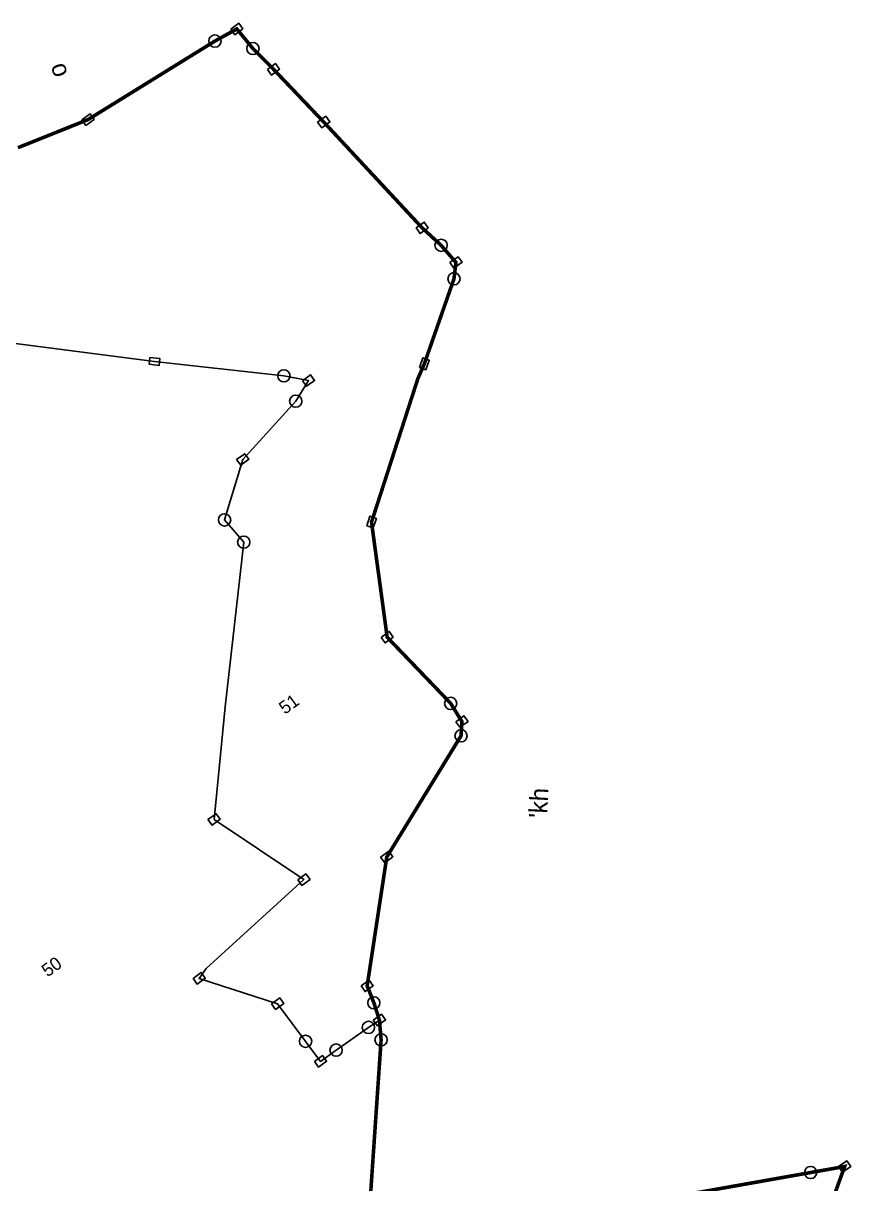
# Model space of a CAD drawing. Header units: metres. Extents: x 346546 to 351487, y 1758892 to 1763629.
# Drawn here: x 349231 to 349811, y 1762444 to 1763257 of the extents above; entities that cross this region are included whole.
import ezdxf

# ---------------------------------------------------------------- set-up
doc = ezdxf.new("R2010")
doc.units = ezdxf.units.M
doc.header["$MEASUREMENT"] = 0
for name, color, linetype in [('POLY_PARCEL', 6, 'Continuous'), ('SYM_STONE', 1, 'Continuous'), ('TEXT_MAPOUT', 7, 'Continuous'), ('TEXT_PARCEL', 7, 'Continuous'), ('V_BOUND_LINE', 7, 'Continuous')]:
    doc.layers.add(name, color=color, linetype=linetype)
doc.styles.add('TEXT_MAP', font='')
doc.styles.get('TEXT_MAP').set_extended_font_data('Kruti Dev 050')

# ---------------------------------------------------------------- blocks, each defined once
blk = doc.blocks.new('STONE')
blk.add_circle((0, 0), 0.851)
blk = doc.blocks.new('STONESQUARE')
blk.add_lwpolyline([(-0.7, 0.48), (0.7, 0.48), (0.7, -0.48), (-0.7, -0.48)], close=True)
blk = doc.blocks.new('EWF')
at = {"layer": 'POLY_PARCEL'}
blk.add_lwpolyline([(-1169505.24, 2307143.8), (-1169507.07, 2307143.87), (-1169512.56, 2307143.94), (-1169515.23, 2307143.94), (-1169515.37, 2307153.92), (-1169522.14, 2307163.16), (-1169520.53, 2307163.72), (-1169502.3, 2307165.76), (-1169507.51, 2307179.85), (-1169497.09, 2307191.62), (-1169481.59, 2307208.67), (-1169481.94, 2307212.74), (-1169474.97, 2307218.07), (-1169464.27, 2307220.32), (-1169461.14, 2307221.6), (-1169463.53, 2307224.13), (-1169476.91, 2307236.29), (-1169496.43, 2307254.61), (-1169499.18, 2307257.7), (-1169498.83, 2307259.99), (-1169497.63, 2307264.35), (-1169497.07, 2307267.02)], dxfattribs=at)
at = {"layer": 'V_BOUND_LINE', "const_width": 0.5}
for points in [[(-1169468.28, 2307087.07), (-1169464.79, 2307089.44), (-1169484, 2307098.73)], [(-1169522.17, 2307122.79), (-1169506.66, 2307141.43), (-1169505.24, 2307143.8), (-1169504.46, 2307146.19), (-1169503.83, 2307148.65), (-1169491.13, 2307161.57), (-1169472.91, 2307169.17), (-1169471.64, 2307170.71), (-1169471.43, 2307173.67), (-1169473.19, 2307186.29), (-1169465.58, 2307200.53), (-1169448.69, 2307212.91), (-1169446.75, 2307214.06), (-1169436.48, 2307221.23), (-1169434.93, 2307222.91), (-1169435.21, 2307226.05), (-1169435.92, 2307229.56), (-1169438.38, 2307249.48), (-1169439.74, 2307259.52), (-1169440.37, 2307263.53), (-1169440.58, 2307267.04), (-1169444.03, 2307267.46), (-1169464.72, 2307268.94), (-1169474.89, 2307271.48)]]:
    blk.add_lwpolyline(points, dxfattribs=at)
at = {"layer": 'SYM_STONE'}
for name, p in [('STONESQUARE', (-1169464.72, 2307268.94)), ('STONE', (-1169444.03, 2307267.46)), ('STONESQUARE', (-1169440.58, 2307267.04)), ('STONE', (-1169440.37, 2307263.53)), ('STONESQUARE', (-1169439.74, 2307259.52)), ('STONESQUARE', (-1169438.38, 2307249.48)), ('STONESQUARE', (-1169435.92, 2307229.56)), ('STONE', (-1169435.21, 2307226.05)), ('STONE', (-1169463.53, 2307224.13)), ('STONESQUARE', (-1169434.93, 2307222.91)), ('STONE', (-1169464.27, 2307220.32)), ('STONESQUARE', (-1169461.14, 2307221.6)), ('STONE', (-1169436.48, 2307221.23)), ('STONESQUARE', (-1169474.97, 2307218.07)), ('STONE', (-1169481.94, 2307212.74)), ('STONE', (-1169481.59, 2307208.67)), ('STONESQUARE', (-1169473.19, 2307186.29)), ('STONESQUARE', (-1169507.51, 2307179.85)), ('STONE', (-1169471.43, 2307173.67)), ('STONESQUARE', (-1169471.64, 2307170.71)), ('STONE', (-1169472.91, 2307169.17)), ('STONESQUARE', (-1169502.3, 2307165.76)), ('STONESQUARE', (-1169522.14, 2307163.16)), ('STONESQUARE', (-1169491.13, 2307161.57)), ('STONESQUARE', (-1169515.37, 2307153.92)), ('STONESQUARE', (-1169503.83, 2307148.65)), ('STONE', (-1169515.28, 2307147.41)), ('STONE', (-1169504.46, 2307146.19)), ('STONESQUARE', (-1169515.23, 2307143.94)), ('STONE', (-1169512.56, 2307143.94)), ('STONE', (-1169507.07, 2307143.87)), ('STONESQUARE', (-1169505.24, 2307143.8)), ('STONE', (-1169506.66, 2307141.43)), ('STONE', (-1169469.11, 2307091.53)), ('STONESQUARE', (-1169464.79, 2307089.44))]:
    blk.add_blockref(name, p, dxfattribs=at)
for p, rotation in [((-1169476.91, 2307236.29), 317.7145441686098), ((-1169446.75, 2307214.06), 34.90797527432513), ((-1169465.58, 2307200.53), 36.22201009404818)]:
    blk.add_blockref('STONESQUARE', p, dxfattribs=dict(at, rotation=rotation))
at = {"layer": 'TEXT_MAPOUT', "style": 'TEXT_MAP'}
for s, rotation, p in [('o', 71.5462, (-1169463.3, 2307275.67)), ("'kh", 51.3096, (-1169469.95, 2307152.89))]:
    blk.add_text(s, height=2.5, rotation=rotation, dxfattribs=at).set_placement(p)
at = {"layer": 'TEXT_PARCEL', "style": 'TEXT_MAP'}
for s, p in [('51', (-1169491.03, 2307185.86)), ('50', (-1169539.13, 2307175.59))]:
    blk.add_text(s, height=1.8, dxfattribs=at).set_placement(p)

msp = doc.modelspace()

# ---------------------------------------------------------------- block references
at = {"xscale": 5.041252822007001, "yscale": 5.041252822007001, "zscale": 5.041252822007001, "rotation": 35.86383004001718}
msp.add_blockref('EWF', (11941568.87, -4209152.04), dxfattribs=at)

doc.saveas('drawing.dxf')
